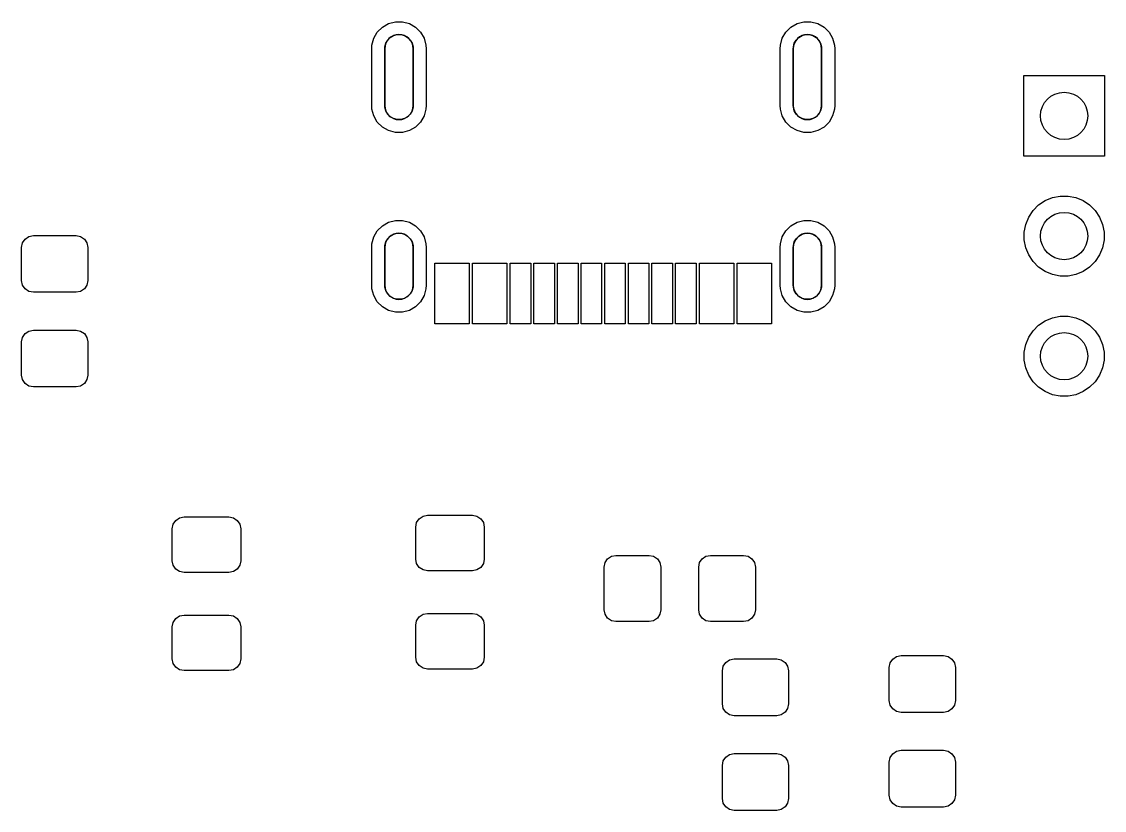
# Model space of a CAD drawing. Extents: x 2.21 to 8.82, y -5.68 to -2.98.
# Drawn here: x 7.114 to 8.016, y -3.636 to -2.979 of the extents above; entities that cross this region are included whole.
import ezdxf

# ---------------------------------------------------------------- set-up
doc = ezdxf.new("R2010")
doc.units = 0
doc.header["$MEASUREMENT"] = 0
doc.layers.add('BLACK', color=7, linetype='CONTINUOUS')

msp = doc.modelspace()

# ---------------------------------------------------------------- linework, layer by layer
at = {"layer": 'BLACK', "linetype": 'CONTINUOUS'}
for p, q in [((7.41035, -2.98816), (7.41454, -2.98397)), ((7.41454, -2.98397), (7.41967, -2.98101)), ((7.41967, -2.98101), (7.42539, -2.97948)), ((7.42539, -2.97948), (7.43131, -2.97948)), ((7.43131, -2.97948), (7.43703, -2.98101)), ((7.43703, -2.98101), (7.44216, -2.98397)), ((7.44216, -2.98397), (7.44634, -2.98816)), ((7.75051, -2.98816), (7.75469, -2.98397)), ((7.75469, -2.98397), (7.75982, -2.98101)), ((7.75982, -2.98101), (7.76554, -2.97948)), ((7.76554, -2.97948), (7.77146, -2.97948)), ((7.77146, -2.97948), (7.77719, -2.98101)), ((7.77719, -2.98101), (7.78231, -2.98397)), ((7.78231, -2.98397), (7.7865, -2.98816)), ((7.40739, -2.99329), (7.41035, -2.98816)), ((7.41898, -2.99478), (7.42116, -2.9926)), ((7.42116, -2.9926), (7.42383, -2.99106)), ((7.42383, -2.99106), (7.4268, -2.99026)), ((7.4268, -2.99026), (7.42989, -2.99026)), ((7.42989, -2.99026), (7.43287, -2.99106)), ((7.43287, -2.99106), (7.43554, -2.9926)), ((7.43554, -2.9926), (7.43772, -2.99478)), ((7.44634, -2.98816), (7.4493, -2.99329)), ((7.74755, -2.99329), (7.75051, -2.98816)), ((7.75913, -2.99478), (7.76131, -2.9926)), ((7.76131, -2.9926), (7.76398, -2.99106)), ((7.76398, -2.99106), (7.76696, -2.99026)), ((7.76696, -2.99026), (7.77005, -2.99026)), ((7.77005, -2.99026), (7.77302, -2.99106)), ((7.77302, -2.99106), (7.77569, -2.9926)), ((7.77569, -2.9926), (7.77787, -2.99478)), ((7.7865, -2.98816), (7.78946, -2.99329)), ((7.40566, -3.00197), (7.40586, -2.99901)), ((7.40566, -3.04921), (7.40566, -3.00197)), ((7.40586, -2.99901), (7.40739, -2.99329)), ((7.41654, -3.00197), (7.41664, -3.00043)), ((7.41654, -3.04921), (7.41654, -3.00197)), ((7.41664, -3.00043), (7.41743, -2.99745)), ((7.41743, -2.99745), (7.41898, -2.99478)), ((7.43772, -2.99478), (7.43926, -2.99745)), ((7.43926, -2.99745), (7.44006, -3.00043)), ((7.44006, -3.00043), (7.44016, -3.00197)), ((7.44016, -3.00197), (7.44016, -3.04921)), ((7.4493, -2.99329), (7.45084, -2.99901)), ((7.45084, -2.99901), (7.45103, -3.00197)), ((7.45103, -3.00197), (7.45103, -3.04921)), ((7.74582, -3.00197), (7.74601, -2.99901)), ((7.74582, -3.04921), (7.74582, -3.00197)), ((7.74601, -2.99901), (7.74755, -2.99329)), ((7.75669, -3.00197), (7.75679, -3.00043)), ((7.75669, -3.04921), (7.75669, -3.00197)), ((7.75679, -3.00043), (7.75759, -2.99745)), ((7.75759, -2.99745), (7.75913, -2.99478)), ((7.77787, -2.99478), (7.77942, -2.99745)), ((7.77942, -2.99745), (7.78021, -3.00043)), ((7.78021, -3.00043), (7.78031, -3.00197)), ((7.78031, -3.00197), (7.78031, -3.04921)), ((7.78946, -2.99329), (7.79099, -2.99901)), ((7.79099, -2.99901), (7.79119, -3.00197)), ((7.79119, -3.00197), (7.79119, -3.04921)), ((7.94882, -3.09134), (7.94882, -3.02441)), ((7.94882, -3.02441), (8.01575, -3.02441)), ((8.01575, -3.02441), (8.01575, -3.09134)), ((7.40586, -3.05217), (7.40566, -3.04921)), ((7.40739, -3.05789), (7.40586, -3.05217)), ((7.41664, -3.05075), (7.41654, -3.04921)), ((7.41743, -3.05373), (7.41664, -3.05075)), ((7.41898, -3.0564), (7.41743, -3.05373)), ((7.43926, -3.05373), (7.43772, -3.0564)), ((7.44006, -3.05075), (7.43926, -3.05373)), ((7.44016, -3.04921), (7.44006, -3.05075)), ((7.45084, -3.05217), (7.4493, -3.05789)), ((7.45103, -3.04921), (7.45084, -3.05217)), ((7.74601, -3.05217), (7.74582, -3.04921)), ((7.74755, -3.05789), (7.74601, -3.05217)), ((7.75679, -3.05075), (7.75669, -3.04921)), ((7.75759, -3.05373), (7.75679, -3.05075)), ((7.75913, -3.0564), (7.75759, -3.05373)), ((7.77942, -3.05373), (7.77787, -3.0564)), ((7.78021, -3.05075), (7.77942, -3.05373)), ((7.78031, -3.04921), (7.78021, -3.05075)), ((7.79099, -3.05217), (7.78946, -3.05789)), ((7.79119, -3.04921), (7.79099, -3.05217)), ((7.41035, -3.06302), (7.40739, -3.05789)), ((7.41454, -3.06721), (7.41035, -3.06302)), ((7.42116, -3.05858), (7.41898, -3.0564)), ((7.42383, -3.06012), (7.42116, -3.05858)), ((7.4268, -3.06092), (7.42383, -3.06012)), ((7.42989, -3.06092), (7.4268, -3.06092)), ((7.43287, -3.06012), (7.42989, -3.06092)), ((7.43554, -3.05858), (7.43287, -3.06012)), ((7.43772, -3.0564), (7.43554, -3.05858)), ((7.44634, -3.06302), (7.44216, -3.06721)), ((7.4493, -3.05789), (7.44634, -3.06302)), ((7.75051, -3.06302), (7.74755, -3.05789)), ((7.75469, -3.06721), (7.75051, -3.06302)), ((7.76131, -3.05858), (7.75913, -3.0564)), ((7.76398, -3.06012), (7.76131, -3.05858)), ((7.76696, -3.06092), (7.76398, -3.06012)), ((7.77005, -3.06092), (7.76696, -3.06092)), ((7.77302, -3.06012), (7.77005, -3.06092)), ((7.77569, -3.05858), (7.77302, -3.06012)), ((7.77787, -3.0564), (7.77569, -3.05858)), ((7.7865, -3.06302), (7.78231, -3.06721)), ((7.78946, -3.05789), (7.7865, -3.06302)), ((7.41967, -3.07017), (7.41454, -3.06721)), ((7.42539, -3.0717), (7.41967, -3.07017)), ((7.43131, -3.0717), (7.42539, -3.0717)), ((7.43703, -3.07017), (7.43131, -3.0717)), ((7.44216, -3.06721), (7.43703, -3.07017)), ((7.75982, -3.07017), (7.75469, -3.06721)), ((7.76554, -3.0717), (7.75982, -3.07017)), ((7.77146, -3.0717), (7.76554, -3.0717)), ((7.77719, -3.07017), (7.77146, -3.0717)), ((7.78231, -3.06721), (7.77719, -3.07017)), ((8.01575, -3.09134), (7.94882, -3.09134)), ((7.96105, -3.13201), (7.96651, -3.12836)), ((7.96651, -3.12836), (7.97257, -3.12585)), ((7.97257, -3.12585), (7.979, -3.12457)), ((7.979, -3.12457), (7.98556, -3.12457)), ((7.98556, -3.12457), (7.992, -3.12585)), ((7.992, -3.12585), (7.99806, -3.12836)), ((7.99806, -3.12836), (8.00351, -3.13201)), ((7.95277, -3.1421), (7.95641, -3.13664)), ((7.95641, -3.13664), (7.96105, -3.13201)), ((8.00351, -3.13201), (8.00815, -3.13664)), ((8.00815, -3.13664), (8.0118, -3.1421)), ((7.41454, -3.14933), (7.41967, -3.14636)), ((7.41967, -3.14636), (7.42539, -3.14483)), ((7.42539, -3.14483), (7.43131, -3.14483)), ((7.43131, -3.14483), (7.43703, -3.14636)), ((7.43703, -3.14636), (7.44216, -3.14933)), ((7.75469, -3.14933), (7.75982, -3.14636)), ((7.75982, -3.14636), (7.76554, -3.14483)), ((7.76554, -3.14483), (7.77146, -3.14483)), ((7.77146, -3.14483), (7.77719, -3.14636)), ((7.77719, -3.14636), (7.78231, -3.14933)), ((7.95026, -3.14816), (7.95277, -3.1421)), ((8.0118, -3.1421), (8.01431, -3.14816)), ((7.40739, -3.15864), (7.41035, -3.15351)), ((7.41035, -3.15351), (7.41454, -3.14933)), ((7.44216, -3.14933), (7.44634, -3.15351)), ((7.44634, -3.15351), (7.4493, -3.15864)), ((7.74755, -3.15864), (7.75051, -3.15351)), ((7.75051, -3.15351), (7.75469, -3.14933)), ((7.78231, -3.14933), (7.7865, -3.15351)), ((7.7865, -3.15351), (7.78946, -3.15864)), ((7.94898, -3.15459), (7.95026, -3.14816)), ((7.94898, -3.16115), (7.94898, -3.15459)), ((8.01431, -3.14816), (8.01559, -3.15459)), ((8.01559, -3.15459), (8.01559, -3.16115)), ((7.11417, -3.16732), (7.11492, -3.16356)), ((7.11492, -3.16356), (7.11706, -3.16036)), ((7.11706, -3.16036), (7.12025, -3.15823)), ((7.12025, -3.15823), (7.12402, -3.15748)), ((7.12402, -3.15748), (7.15945, -3.15748)), ((7.15945, -3.15748), (7.16322, -3.15823)), ((7.16322, -3.15823), (7.16641, -3.16036)), ((7.16641, -3.16036), (7.16854, -3.16356)), ((7.16854, -3.16356), (7.16929, -3.16732)), ((7.40566, -3.16732), (7.40586, -3.16436)), ((7.40586, -3.16436), (7.40739, -3.15864)), ((7.41664, -3.16578), (7.41743, -3.1628)), ((7.41743, -3.1628), (7.41898, -3.16013)), ((7.41898, -3.16013), (7.42116, -3.15795)), ((7.42116, -3.15795), (7.42383, -3.15641)), ((7.42383, -3.15641), (7.4268, -3.15561)), ((7.4268, -3.15561), (7.42989, -3.15561)), ((7.42989, -3.15561), (7.43287, -3.15641)), ((7.43287, -3.15641), (7.43554, -3.15795)), ((7.43554, -3.15795), (7.43772, -3.16013)), ((7.43772, -3.16013), (7.43926, -3.1628)), ((7.43926, -3.1628), (7.44006, -3.16578)), ((7.4493, -3.15864), (7.45084, -3.16436)), ((7.45084, -3.16436), (7.45103, -3.16732)), ((7.74582, -3.16732), (7.74601, -3.16436)), ((7.74601, -3.16436), (7.74755, -3.15864)), ((7.75679, -3.16578), (7.75759, -3.1628)), ((7.75759, -3.1628), (7.75913, -3.16013)), ((7.75913, -3.16013), (7.76131, -3.15795)), ((7.76131, -3.15795), (7.76398, -3.15641)), ((7.76398, -3.15641), (7.76696, -3.15561)), ((7.76696, -3.15561), (7.77005, -3.15561)), ((7.77005, -3.15561), (7.77302, -3.15641)), ((7.77302, -3.15641), (7.77569, -3.15795)), ((7.77569, -3.15795), (7.77787, -3.16013)), ((7.77787, -3.16013), (7.77942, -3.1628)), ((7.77942, -3.1628), (7.78021, -3.16578)), ((7.78946, -3.15864), (7.79099, -3.16436)), ((7.79099, -3.16436), (7.79119, -3.16732)), ((7.95026, -3.16759), (7.94898, -3.16115)), ((8.01559, -3.16115), (8.01431, -3.16759)), ((7.11417, -3.19488), (7.11417, -3.16732)), ((7.16929, -3.16732), (7.16929, -3.19488)), ((7.40566, -3.19882), (7.40566, -3.16732)), ((7.41654, -3.16732), (7.41664, -3.16578)), ((7.41654, -3.19882), (7.41654, -3.16732)), ((7.44006, -3.16578), (7.44016, -3.16732)), ((7.44016, -3.16732), (7.44016, -3.19882)), ((7.45103, -3.16732), (7.45103, -3.19882)), ((7.74582, -3.19882), (7.74582, -3.16732)), ((7.75669, -3.16732), (7.75679, -3.16578)), ((7.75669, -3.19882), (7.75669, -3.16732)), ((7.78021, -3.16578), (7.78031, -3.16732)), ((7.78031, -3.16732), (7.78031, -3.19882)), ((7.79119, -3.16732), (7.79119, -3.19882)), ((7.95277, -3.17365), (7.95026, -3.16759)), ((8.01431, -3.16759), (8.0118, -3.17365)), ((7.45813, -3.18057), (7.45819, -3.18043)), ((7.45813, -3.23085), (7.45813, -3.18057)), ((7.45819, -3.18043), (7.45833, -3.18037)), ((7.45833, -3.18037), (7.48656, -3.18037)), ((7.48656, -3.18037), (7.48669, -3.18043)), ((7.48669, -3.18043), (7.48675, -3.18057)), ((7.48675, -3.18057), (7.48675, -3.23085)), ((7.48963, -3.18057), (7.48968, -3.18043)), ((7.48963, -3.23085), (7.48963, -3.18057)), ((7.48968, -3.18043), (7.48982, -3.18037)), ((7.48982, -3.18037), (7.51805, -3.18037)), ((7.51805, -3.18037), (7.51819, -3.18043)), ((7.51819, -3.18043), (7.51825, -3.18057)), ((7.51825, -3.18057), (7.51825, -3.23085)), ((7.52096, -3.18057), (7.52102, -3.18043)), ((7.52096, -3.23085), (7.52096, -3.18057)), ((7.52102, -3.18043), (7.52116, -3.18037)), ((7.52116, -3.18037), (7.53789, -3.18037)), ((7.53789, -3.18037), (7.53803, -3.18043)), ((7.53803, -3.18043), (7.53809, -3.18057)), ((7.53809, -3.18057), (7.53809, -3.23085)), ((7.54065, -3.18057), (7.54071, -3.18043)), ((7.54065, -3.23085), (7.54065, -3.18057)), ((7.54071, -3.18043), (7.54085, -3.18037)), ((7.54085, -3.18037), (7.55758, -3.18037)), ((7.55758, -3.18037), (7.55772, -3.18043)), ((7.55772, -3.18043), (7.55778, -3.18057)), ((7.55778, -3.18057), (7.55778, -3.23085)), ((7.56033, -3.18057), (7.56039, -3.18043)), ((7.56033, -3.23085), (7.56033, -3.18057)), ((7.56039, -3.18043), (7.56053, -3.18037)), ((7.56053, -3.18037), (7.57726, -3.18037)), ((7.57726, -3.18037), (7.5774, -3.18043)), ((7.5774, -3.18043), (7.57746, -3.18057)), ((7.57746, -3.18057), (7.57746, -3.23085)), ((7.58002, -3.18057), (7.58008, -3.18043)), ((7.58002, -3.23085), (7.58002, -3.18057)), ((7.58008, -3.18043), (7.58022, -3.18037)), ((7.58022, -3.18037), (7.59695, -3.18037)), ((7.59695, -3.18037), (7.59709, -3.18043)), ((7.59709, -3.18043), (7.59715, -3.18057)), ((7.59715, -3.18057), (7.59715, -3.23085)), ((7.5997, -3.18057), (7.59976, -3.18043)), ((7.5997, -3.23085), (7.5997, -3.18057)), ((7.59976, -3.18043), (7.5999, -3.18037)), ((7.5999, -3.18037), (7.61663, -3.18037)), ((7.61663, -3.18037), (7.61677, -3.18043)), ((7.61677, -3.18043), (7.61683, -3.18057)), ((7.61683, -3.18057), (7.61683, -3.23085)), ((7.61939, -3.18057), (7.61945, -3.18043)), ((7.61939, -3.23085), (7.61939, -3.18057)), ((7.61945, -3.18043), (7.61959, -3.18037)), ((7.61959, -3.18037), (7.63632, -3.18037)), ((7.63632, -3.18037), (7.63646, -3.18043)), ((7.63646, -3.18043), (7.63652, -3.18057)), ((7.63652, -3.18057), (7.63652, -3.23085)), ((7.63907, -3.18057), (7.63913, -3.18043)), ((7.63907, -3.23085), (7.63907, -3.18057)), ((7.63913, -3.18043), (7.63927, -3.18037)), ((7.63927, -3.18037), (7.656, -3.18037)), ((7.656, -3.18037), (7.65614, -3.18043)), ((7.65614, -3.18043), (7.6562, -3.18057)), ((7.6562, -3.18057), (7.6562, -3.23085)), ((7.65876, -3.18057), (7.65882, -3.18043)), ((7.65876, -3.23085), (7.65876, -3.18057)), ((7.65882, -3.18043), (7.65896, -3.18037)), ((7.65896, -3.18037), (7.67569, -3.18037)), ((7.67569, -3.18037), (7.67583, -3.18043)), ((7.67583, -3.18043), (7.67589, -3.18057)), ((7.67589, -3.18057), (7.67589, -3.23085)), ((7.6786, -3.18057), (7.67866, -3.18043)), ((7.6786, -3.23085), (7.6786, -3.18057)), ((7.67866, -3.18043), (7.6788, -3.18037)), ((7.6788, -3.18037), (7.70703, -3.18037)), ((7.70703, -3.18037), (7.70717, -3.18043)), ((7.70717, -3.18043), (7.70722, -3.18057)), ((7.70722, -3.18057), (7.70722, -3.23085)), ((7.7101, -3.18057), (7.71016, -3.18043)), ((7.7101, -3.23085), (7.7101, -3.18057)), ((7.71016, -3.18043), (7.7103, -3.18037)), ((7.7103, -3.18037), (7.73852, -3.18037)), ((7.73852, -3.18037), (7.73866, -3.18043)), ((7.73866, -3.18043), (7.73872, -3.18057)), ((7.73872, -3.18057), (7.73872, -3.23085)), ((7.95641, -3.1791), (7.95277, -3.17365)), ((7.96105, -3.18374), (7.95641, -3.1791)), ((8.00815, -3.1791), (8.00351, -3.18374)), ((8.0118, -3.17365), (8.00815, -3.1791)), ((7.96651, -3.18739), (7.96105, -3.18374)), ((7.97257, -3.1899), (7.96651, -3.18739)), ((7.979, -3.19118), (7.97257, -3.1899)), ((7.98556, -3.19118), (7.979, -3.19118)), ((7.992, -3.1899), (7.98556, -3.19118)), ((7.99806, -3.18739), (7.992, -3.1899)), ((8.00351, -3.18374), (7.99806, -3.18739)), ((7.11492, -3.19865), (7.11417, -3.19488)), ((7.11706, -3.20184), (7.11492, -3.19865)), ((7.16854, -3.19865), (7.16641, -3.20184)), ((7.16929, -3.19488), (7.16854, -3.19865)), ((7.40586, -3.20178), (7.40566, -3.19882)), ((7.41664, -3.20036), (7.41654, -3.19882)), ((7.41743, -3.20334), (7.41664, -3.20036)), ((7.44006, -3.20036), (7.43926, -3.20334)), ((7.44016, -3.19882), (7.44006, -3.20036)), ((7.45103, -3.19882), (7.45084, -3.20178)), ((7.74601, -3.20178), (7.74582, -3.19882)), ((7.75679, -3.20036), (7.75669, -3.19882)), ((7.75759, -3.20334), (7.75679, -3.20036)), ((7.78021, -3.20036), (7.77942, -3.20334)), ((7.78031, -3.19882), (7.78021, -3.20036)), ((7.79119, -3.19882), (7.79099, -3.20178)), ((7.12025, -3.20398), (7.11706, -3.20184)), ((7.12402, -3.20472), (7.12025, -3.20398)), ((7.15945, -3.20472), (7.12402, -3.20472)), ((7.16322, -3.20398), (7.15945, -3.20472)), ((7.16641, -3.20184), (7.16322, -3.20398)), ((7.40739, -3.2075), (7.40586, -3.20178)), ((7.41035, -3.21263), (7.40739, -3.2075)), ((7.41898, -3.20601), (7.41743, -3.20334)), ((7.42116, -3.20819), (7.41898, -3.20601)), ((7.42383, -3.20973), (7.42116, -3.20819)), ((7.43554, -3.20819), (7.43287, -3.20973)), ((7.43772, -3.20601), (7.43554, -3.20819)), ((7.43926, -3.20334), (7.43772, -3.20601)), ((7.4493, -3.2075), (7.44634, -3.21263)), ((7.45084, -3.20178), (7.4493, -3.2075)), ((7.74755, -3.2075), (7.74601, -3.20178)), ((7.75051, -3.21263), (7.74755, -3.2075)), ((7.75913, -3.20601), (7.75759, -3.20334)), ((7.76131, -3.20819), (7.75913, -3.20601)), ((7.76398, -3.20973), (7.76131, -3.20819)), ((7.77569, -3.20819), (7.77302, -3.20973)), ((7.77787, -3.20601), (7.77569, -3.20819)), ((7.77942, -3.20334), (7.77787, -3.20601)), ((7.78946, -3.2075), (7.7865, -3.21263)), ((7.79099, -3.20178), (7.78946, -3.2075)), ((7.41454, -3.21682), (7.41035, -3.21263)), ((7.41967, -3.21978), (7.41454, -3.21682)), ((7.4268, -3.21053), (7.42383, -3.20973)), ((7.42989, -3.21053), (7.4268, -3.21053)), ((7.43287, -3.20973), (7.42989, -3.21053)), ((7.44216, -3.21682), (7.43703, -3.21978)), ((7.44634, -3.21263), (7.44216, -3.21682)), ((7.75469, -3.21682), (7.75051, -3.21263)), ((7.75982, -3.21978), (7.75469, -3.21682)), ((7.76696, -3.21053), (7.76398, -3.20973)), ((7.77005, -3.21053), (7.76696, -3.21053)), ((7.77302, -3.20973), (7.77005, -3.21053)), ((7.78231, -3.21682), (7.77719, -3.21978)), ((7.7865, -3.21263), (7.78231, -3.21682)), ((7.42539, -3.22131), (7.41967, -3.21978)), ((7.43131, -3.22131), (7.42539, -3.22131)), ((7.43703, -3.21978), (7.43131, -3.22131)), ((7.76554, -3.22131), (7.75982, -3.21978)), ((7.77146, -3.22131), (7.76554, -3.22131)), ((7.77719, -3.21978), (7.77146, -3.22131)), ((7.96651, -3.22836), (7.97257, -3.22585)), ((7.97257, -3.22585), (7.979, -3.22457)), ((7.979, -3.22457), (7.98556, -3.22457)), ((7.98556, -3.22457), (7.992, -3.22585)), ((7.992, -3.22585), (7.99806, -3.22836)), ((7.12025, -3.23697), (7.12402, -3.23622)), ((7.12402, -3.23622), (7.15945, -3.23622)), ((7.15945, -3.23622), (7.16322, -3.23697)), ((7.45819, -3.23099), (7.45813, -3.23085)), ((7.45833, -3.23104), (7.45819, -3.23099)), ((7.48656, -3.23104), (7.45833, -3.23104)), ((7.48669, -3.23099), (7.48656, -3.23104)), ((7.48675, -3.23085), (7.48669, -3.23099)), ((7.48968, -3.23099), (7.48963, -3.23085)), ((7.48982, -3.23104), (7.48968, -3.23099)), ((7.51805, -3.23104), (7.48982, -3.23104)), ((7.51819, -3.23099), (7.51805, -3.23104)), ((7.51825, -3.23085), (7.51819, -3.23099)), ((7.52102, -3.23099), (7.52096, -3.23085)), ((7.52116, -3.23104), (7.52102, -3.23099)), ((7.53789, -3.23104), (7.52116, -3.23104)), ((7.53803, -3.23099), (7.53789, -3.23104)), ((7.53809, -3.23085), (7.53803, -3.23099)), ((7.54071, -3.23099), (7.54065, -3.23085)), ((7.54085, -3.23104), (7.54071, -3.23099)), ((7.55758, -3.23104), (7.54085, -3.23104)), ((7.55772, -3.23099), (7.55758, -3.23104)), ((7.55778, -3.23085), (7.55772, -3.23099)), ((7.56039, -3.23099), (7.56033, -3.23085)), ((7.56053, -3.23104), (7.56039, -3.23099)), ((7.57726, -3.23104), (7.56053, -3.23104)), ((7.5774, -3.23099), (7.57726, -3.23104)), ((7.57746, -3.23085), (7.5774, -3.23099)), ((7.58008, -3.23099), (7.58002, -3.23085)), ((7.58022, -3.23104), (7.58008, -3.23099)), ((7.59695, -3.23104), (7.58022, -3.23104)), ((7.59709, -3.23099), (7.59695, -3.23104)), ((7.59715, -3.23085), (7.59709, -3.23099)), ((7.59976, -3.23099), (7.5997, -3.23085)), ((7.5999, -3.23104), (7.59976, -3.23099)), ((7.61663, -3.23104), (7.5999, -3.23104)), ((7.61677, -3.23099), (7.61663, -3.23104)), ((7.61683, -3.23085), (7.61677, -3.23099)), ((7.61945, -3.23099), (7.61939, -3.23085)), ((7.61959, -3.23104), (7.61945, -3.23099)), ((7.63632, -3.23104), (7.61959, -3.23104)), ((7.63646, -3.23099), (7.63632, -3.23104)), ((7.63652, -3.23085), (7.63646, -3.23099)), ((7.63913, -3.23099), (7.63907, -3.23085)), ((7.63927, -3.23104), (7.63913, -3.23099)), ((7.656, -3.23104), (7.63927, -3.23104)), ((7.65614, -3.23099), (7.656, -3.23104)), ((7.6562, -3.23085), (7.65614, -3.23099)), ((7.65882, -3.23099), (7.65876, -3.23085)), ((7.65896, -3.23104), (7.65882, -3.23099)), ((7.67569, -3.23104), (7.65896, -3.23104)), ((7.67583, -3.23099), (7.67569, -3.23104)), ((7.67589, -3.23085), (7.67583, -3.23099)), ((7.67866, -3.23099), (7.6786, -3.23085)), ((7.6788, -3.23104), (7.67866, -3.23099)), ((7.70703, -3.23104), (7.6788, -3.23104)), ((7.70717, -3.23099), (7.70703, -3.23104)), ((7.70722, -3.23085), (7.70717, -3.23099)), ((7.71016, -3.23099), (7.7101, -3.23085)), ((7.7103, -3.23104), (7.71016, -3.23099)), ((7.73852, -3.23104), (7.7103, -3.23104)), ((7.73866, -3.23099), (7.73852, -3.23104)), ((7.73872, -3.23085), (7.73866, -3.23099)), ((7.95277, -3.2421), (7.95641, -3.23664)), ((7.95641, -3.23664), (7.96105, -3.23201)), ((7.96105, -3.23201), (7.96651, -3.22836)), ((7.99806, -3.22836), (8.00351, -3.23201)), ((8.00351, -3.23201), (8.00815, -3.23664)), ((8.00815, -3.23664), (8.0118, -3.2421)), ((7.11417, -3.24606), (7.11492, -3.2423)), ((7.11492, -3.2423), (7.11706, -3.2391)), ((7.11706, -3.2391), (7.12025, -3.23697)), ((7.16322, -3.23697), (7.16641, -3.2391)), ((7.16641, -3.2391), (7.16854, -3.2423)), ((7.16854, -3.2423), (7.16929, -3.24606)), ((7.95026, -3.24816), (7.95277, -3.2421)), ((8.0118, -3.2421), (8.01431, -3.24816)), ((7.11417, -3.27362), (7.11417, -3.24606)), ((7.16929, -3.24606), (7.16929, -3.27362)), ((7.94898, -3.25459), (7.95026, -3.24816)), ((7.94898, -3.26115), (7.94898, -3.25459)), ((8.01431, -3.24816), (8.01559, -3.25459)), ((8.01559, -3.25459), (8.01559, -3.26115)), ((7.95026, -3.26759), (7.94898, -3.26115)), ((8.01559, -3.26115), (8.01431, -3.26759)), ((7.95277, -3.27365), (7.95026, -3.26759)), ((8.01431, -3.26759), (8.0118, -3.27365)), ((7.11492, -3.27739), (7.11417, -3.27362)), ((7.11706, -3.28058), (7.11492, -3.27739)), ((7.12025, -3.28272), (7.11706, -3.28058)), ((7.16641, -3.28058), (7.16322, -3.28272)), ((7.16854, -3.27739), (7.16641, -3.28058)), ((7.16929, -3.27362), (7.16854, -3.27739)), ((7.95641, -3.2791), (7.95277, -3.27365)), ((7.96105, -3.28374), (7.95641, -3.2791)), ((8.00815, -3.2791), (8.00351, -3.28374)), ((8.0118, -3.27365), (8.00815, -3.2791)), ((7.12402, -3.28346), (7.12025, -3.28272)), ((7.15945, -3.28346), (7.12402, -3.28346)), ((7.16322, -3.28272), (7.15945, -3.28346)), ((7.96651, -3.28739), (7.96105, -3.28374)), ((7.97257, -3.2899), (7.96651, -3.28739)), ((7.979, -3.29118), (7.97257, -3.2899)), ((7.992, -3.2899), (7.98556, -3.29118)), ((7.99806, -3.28739), (7.992, -3.2899)), ((8.00351, -3.28374), (7.99806, -3.28739)), ((7.98556, -3.29118), (7.979, -3.29118)), ((7.23957, -3.40148), (7.24032, -3.39771)), ((7.24032, -3.39771), (7.24245, -3.39452)), ((7.24245, -3.39452), (7.24564, -3.39238)), ((7.24564, -3.39238), (7.24941, -3.39163)), ((7.24941, -3.39163), (7.28681, -3.39163)), ((7.28681, -3.39163), (7.29058, -3.39238)), ((7.29058, -3.39238), (7.29377, -3.39452)), ((7.29377, -3.39452), (7.2959, -3.39771)), ((7.2959, -3.39771), (7.29665, -3.40148)), ((7.44232, -3.4001), (7.44307, -3.39633)), ((7.44307, -3.39633), (7.44521, -3.39314)), ((7.44521, -3.39314), (7.4484, -3.39101)), ((7.4484, -3.39101), (7.45217, -3.39026)), ((7.45217, -3.39026), (7.48957, -3.39026)), ((7.48957, -3.39026), (7.49333, -3.39101)), ((7.49333, -3.39101), (7.49653, -3.39314)), ((7.49653, -3.39314), (7.49866, -3.39633)), ((7.49866, -3.39633), (7.49941, -3.4001)), ((7.23957, -3.42805), (7.23957, -3.40148)), ((7.29665, -3.40148), (7.29665, -3.42805)), ((7.44232, -3.42667), (7.44232, -3.4001)), ((7.49941, -3.4001), (7.49941, -3.42667)), ((7.6021, -3.4265), (7.60529, -3.42437)), ((7.60529, -3.42437), (7.60906, -3.42362)), ((7.60906, -3.42362), (7.63661, -3.42362)), ((7.63661, -3.42362), (7.64038, -3.42437)), ((7.64038, -3.42437), (7.64357, -3.4265)), ((7.68084, -3.4265), (7.68403, -3.42437)), ((7.68403, -3.42437), (7.6878, -3.42362)), ((7.6878, -3.42362), (7.71535, -3.42362)), ((7.71535, -3.42362), (7.71912, -3.42437)), ((7.71912, -3.42437), (7.72231, -3.4265)), ((7.24032, -3.43182), (7.23957, -3.42805)), ((7.24245, -3.43501), (7.24032, -3.43182)), ((7.2959, -3.43182), (7.29377, -3.43501)), ((7.29665, -3.42805), (7.2959, -3.43182)), ((7.44307, -3.43044), (7.44232, -3.42667)), ((7.44521, -3.43363), (7.44307, -3.43044)), ((7.4484, -3.43577), (7.44521, -3.43363)), ((7.49653, -3.43363), (7.49333, -3.43577)), ((7.49866, -3.43044), (7.49653, -3.43363)), ((7.49941, -3.42667), (7.49866, -3.43044)), ((7.59921, -3.43346), (7.59996, -3.4297)), ((7.59921, -3.4689), (7.59921, -3.43346)), ((7.59996, -3.4297), (7.6021, -3.4265)), ((7.64357, -3.4265), (7.64571, -3.4297)), ((7.64571, -3.4297), (7.64646, -3.43346)), ((7.64646, -3.43346), (7.64646, -3.4689)), ((7.67795, -3.43346), (7.6787, -3.4297)), ((7.67795, -3.4689), (7.67795, -3.43346)), ((7.6787, -3.4297), (7.68084, -3.4265)), ((7.72231, -3.4265), (7.72445, -3.4297)), ((7.72445, -3.4297), (7.7252, -3.43346)), ((7.7252, -3.43346), (7.7252, -3.4689)), ((7.24564, -3.43714), (7.24245, -3.43501)), ((7.24941, -3.43789), (7.24564, -3.43714)), ((7.28681, -3.43789), (7.24941, -3.43789)), ((7.29058, -3.43714), (7.28681, -3.43789)), ((7.29377, -3.43501), (7.29058, -3.43714)), ((7.45217, -3.43652), (7.4484, -3.43577)), ((7.48957, -3.43652), (7.45217, -3.43652)), ((7.49333, -3.43577), (7.48957, -3.43652)), ((7.59996, -3.47266), (7.59921, -3.4689)), ((7.64646, -3.4689), (7.64571, -3.47266)), ((7.6787, -3.47266), (7.67795, -3.4689)), ((7.7252, -3.4689), (7.72445, -3.47266)), ((7.23957, -3.48317), (7.24032, -3.4794)), ((7.24032, -3.4794), (7.24245, -3.47621)), ((7.24245, -3.47621), (7.24564, -3.47408)), ((7.24564, -3.47408), (7.24941, -3.47333)), ((7.24941, -3.47333), (7.28681, -3.47333)), ((7.28681, -3.47333), (7.29058, -3.47408)), ((7.29058, -3.47408), (7.29377, -3.47621)), ((7.29377, -3.47621), (7.2959, -3.4794)), ((7.2959, -3.4794), (7.29665, -3.48317)), ((7.44232, -3.48179), (7.44307, -3.47802)), ((7.44307, -3.47802), (7.44521, -3.47483)), ((7.44521, -3.47483), (7.4484, -3.4727)), ((7.4484, -3.4727), (7.45217, -3.47195)), ((7.45217, -3.47195), (7.48957, -3.47195)), ((7.48957, -3.47195), (7.49333, -3.4727)), ((7.49333, -3.4727), (7.49653, -3.47483)), ((7.49653, -3.47483), (7.49866, -3.47802)), ((7.49866, -3.47802), (7.49941, -3.48179)), ((7.6021, -3.47586), (7.59996, -3.47266)), ((7.60529, -3.47799), (7.6021, -3.47586)), ((7.60906, -3.47874), (7.60529, -3.47799)), ((7.63661, -3.47874), (7.60906, -3.47874)), ((7.64038, -3.47799), (7.63661, -3.47874)), ((7.64357, -3.47586), (7.64038, -3.47799)), ((7.64571, -3.47266), (7.64357, -3.47586)), ((7.68084, -3.47586), (7.6787, -3.47266)), ((7.68403, -3.47799), (7.68084, -3.47586)), ((7.6878, -3.47874), (7.68403, -3.47799)), ((7.71535, -3.47874), (7.6878, -3.47874)), ((7.71912, -3.47799), (7.71535, -3.47874)), ((7.72231, -3.47586), (7.71912, -3.47799)), ((7.72445, -3.47266), (7.72231, -3.47586)), ((7.23957, -3.50974), (7.23957, -3.48317)), ((7.29665, -3.48317), (7.29665, -3.50974)), ((7.44232, -3.50837), (7.44232, -3.48179)), ((7.49941, -3.48179), (7.49941, -3.50837)), ((7.84269, -3.50784), (7.84646, -3.50709)), ((7.84646, -3.50709), (7.88189, -3.50709)), ((7.88189, -3.50709), (7.88566, -3.50784)), ((7.24032, -3.51351), (7.23957, -3.50974)), ((7.24245, -3.5167), (7.24032, -3.51351)), ((7.2959, -3.51351), (7.29377, -3.5167)), ((7.29665, -3.50974), (7.2959, -3.51351)), ((7.44307, -3.51213), (7.44232, -3.50837)), ((7.44521, -3.51533), (7.44307, -3.51213)), ((7.4484, -3.51746), (7.44521, -3.51533)), ((7.49653, -3.51533), (7.49333, -3.51746)), ((7.49866, -3.51213), (7.49653, -3.51533)), ((7.49941, -3.50837), (7.49866, -3.51213)), ((7.69764, -3.51969), (7.69839, -3.51592)), ((7.69839, -3.51592), (7.70052, -3.51273)), ((7.70052, -3.51273), (7.70371, -3.51059)), ((7.70371, -3.51059), (7.70748, -3.50984)), ((7.70748, -3.50984), (7.74291, -3.50984)), ((7.74291, -3.50984), (7.74668, -3.51059)), ((7.74668, -3.51059), (7.74987, -3.51273)), ((7.74987, -3.51273), (7.75201, -3.51592)), ((7.75201, -3.51592), (7.75276, -3.51969)), ((7.83661, -3.51693), (7.83736, -3.51316)), ((7.83736, -3.51316), (7.8395, -3.50997)), ((7.8395, -3.50997), (7.84269, -3.50784)), ((7.88566, -3.50784), (7.88885, -3.50997)), ((7.88885, -3.50997), (7.89098, -3.51316)), ((7.89098, -3.51316), (7.89173, -3.51693)), ((7.24564, -3.51884), (7.24245, -3.5167)), ((7.24941, -3.51959), (7.24564, -3.51884)), ((7.28681, -3.51959), (7.24941, -3.51959)), ((7.29058, -3.51884), (7.28681, -3.51959)), ((7.29377, -3.5167), (7.29058, -3.51884)), ((7.45217, -3.51821), (7.4484, -3.51746)), ((7.48957, -3.51821), (7.45217, -3.51821)), ((7.49333, -3.51746), (7.48957, -3.51821)), ((7.69764, -3.54724), (7.69764, -3.51969)), ((7.75276, -3.51969), (7.75276, -3.54724)), ((7.83661, -3.54449), (7.83661, -3.51693)), ((7.89173, -3.51693), (7.89173, -3.54449)), ((7.69839, -3.55101), (7.69764, -3.54724)), ((7.70052, -3.5542), (7.69839, -3.55101)), ((7.75201, -3.55101), (7.74987, -3.5542)), ((7.75276, -3.54724), (7.75201, -3.55101)), ((7.83736, -3.54825), (7.83661, -3.54449)), ((7.8395, -3.55145), (7.83736, -3.54825)), ((7.84269, -3.55358), (7.8395, -3.55145)), ((7.88885, -3.55145), (7.88566, -3.55358)), ((7.89098, -3.54825), (7.88885, -3.55145)), ((7.89173, -3.54449), (7.89098, -3.54825)), ((7.70371, -3.55634), (7.70052, -3.5542)), ((7.70748, -3.55709), (7.70371, -3.55634)), ((7.74291, -3.55709), (7.70748, -3.55709)), ((7.74668, -3.55634), (7.74291, -3.55709)), ((7.74987, -3.5542), (7.74668, -3.55634)), ((7.84646, -3.55433), (7.84269, -3.55358)), ((7.88189, -3.55433), (7.84646, -3.55433)), ((7.88566, -3.55358), (7.88189, -3.55433)), ((7.8395, -3.58871), (7.84269, -3.58658)), ((7.84269, -3.58658), (7.84646, -3.58583)), ((7.84646, -3.58583), (7.88189, -3.58583)), ((7.88189, -3.58583), (7.88566, -3.58658)), ((7.88566, -3.58658), (7.88885, -3.58871)), ((7.69764, -3.59843), (7.69839, -3.59466)), ((7.69839, -3.59466), (7.70052, -3.59147)), ((7.70052, -3.59147), (7.70371, -3.58933)), ((7.70371, -3.58933), (7.70748, -3.58858)), ((7.70748, -3.58858), (7.74291, -3.58858)), ((7.74291, -3.58858), (7.74668, -3.58933)), ((7.74668, -3.58933), (7.74987, -3.59147)), ((7.74987, -3.59147), (7.75201, -3.59466)), ((7.75201, -3.59466), (7.75276, -3.59843)), ((7.83661, -3.59567), (7.83736, -3.5919)), ((7.83661, -3.62323), (7.83661, -3.59567)), ((7.83736, -3.5919), (7.8395, -3.58871)), ((7.88885, -3.58871), (7.89098, -3.5919)), ((7.89098, -3.5919), (7.89173, -3.59567)), ((7.89173, -3.59567), (7.89173, -3.62323)), ((7.69764, -3.62598), (7.69764, -3.59843)), ((7.75276, -3.59843), (7.75276, -3.62598)), ((7.83736, -3.62699), (7.83661, -3.62323)), ((7.89173, -3.62323), (7.89098, -3.62699)), ((7.69839, -3.62975), (7.69764, -3.62598)), ((7.70052, -3.63294), (7.69839, -3.62975)), ((7.70371, -3.63508), (7.70052, -3.63294)), ((7.74987, -3.63294), (7.74668, -3.63508)), ((7.75201, -3.62975), (7.74987, -3.63294)), ((7.75276, -3.62598), (7.75201, -3.62975)), ((7.8395, -3.63019), (7.83736, -3.62699)), ((7.84269, -3.63232), (7.8395, -3.63019)), ((7.84646, -3.63307), (7.84269, -3.63232)), ((7.88189, -3.63307), (7.84646, -3.63307)), ((7.88566, -3.63232), (7.88189, -3.63307)), ((7.88885, -3.63019), (7.88566, -3.63232)), ((7.89098, -3.62699), (7.88885, -3.63019)), ((7.70748, -3.63583), (7.70371, -3.63508)), ((7.74291, -3.63583), (7.70748, -3.63583)), ((7.74668, -3.63508), (7.74291, -3.63583))]:
    msp.add_line(p, q, dxfattribs=at)
at = {"layer": 'BLACK'}
for centre in [(7.98228, -3.05787), (7.98228, -3.15787), (7.98228, -3.25787)]:
    msp.add_circle(centre, 0.01969, dxfattribs=at)
at = {"layer": 'WHITE', "linetype": 'CONTINUOUS'}
for p, q in [((7.41654, -3.00197), (7.41654, -3.04921)), ((7.44016, -3.04921), (7.44016, -3.00197)), ((7.75669, -3.00197), (7.75669, -3.04921)), ((7.78031, -3.04921), (7.78031, -3.00197)), ((7.41654, -3.16732), (7.41654, -3.19882)), ((7.44016, -3.19882), (7.44016, -3.16732)), ((7.75669, -3.16732), (7.75669, -3.19882)), ((7.78031, -3.19882), (7.78031, -3.16732))]:
    msp.add_line(p, q, dxfattribs=at)
at = {"layer": 'WHITE'}
for centre in [(7.98228, -3.05787), (7.98228, -3.15787), (7.98228, -3.25787)]:
    msp.add_circle(centre, 0.01969, dxfattribs=at)
for centre, start, end in [((7.42835, -3.00197), 0, 180), ((7.7685, -3.00197), 0, 180), ((7.42835, -3.04921), 180, 360), ((7.7685, -3.04921), 180, 360), ((7.42835, -3.16732), 0, 180), ((7.7685, -3.16732), 0, 180), ((7.42835, -3.19882), 180, 360), ((7.7685, -3.19882), 180, 360)]:
    msp.add_arc(centre, 0.01181, start, end, dxfattribs=at)

doc.saveas('drawing.dxf')
